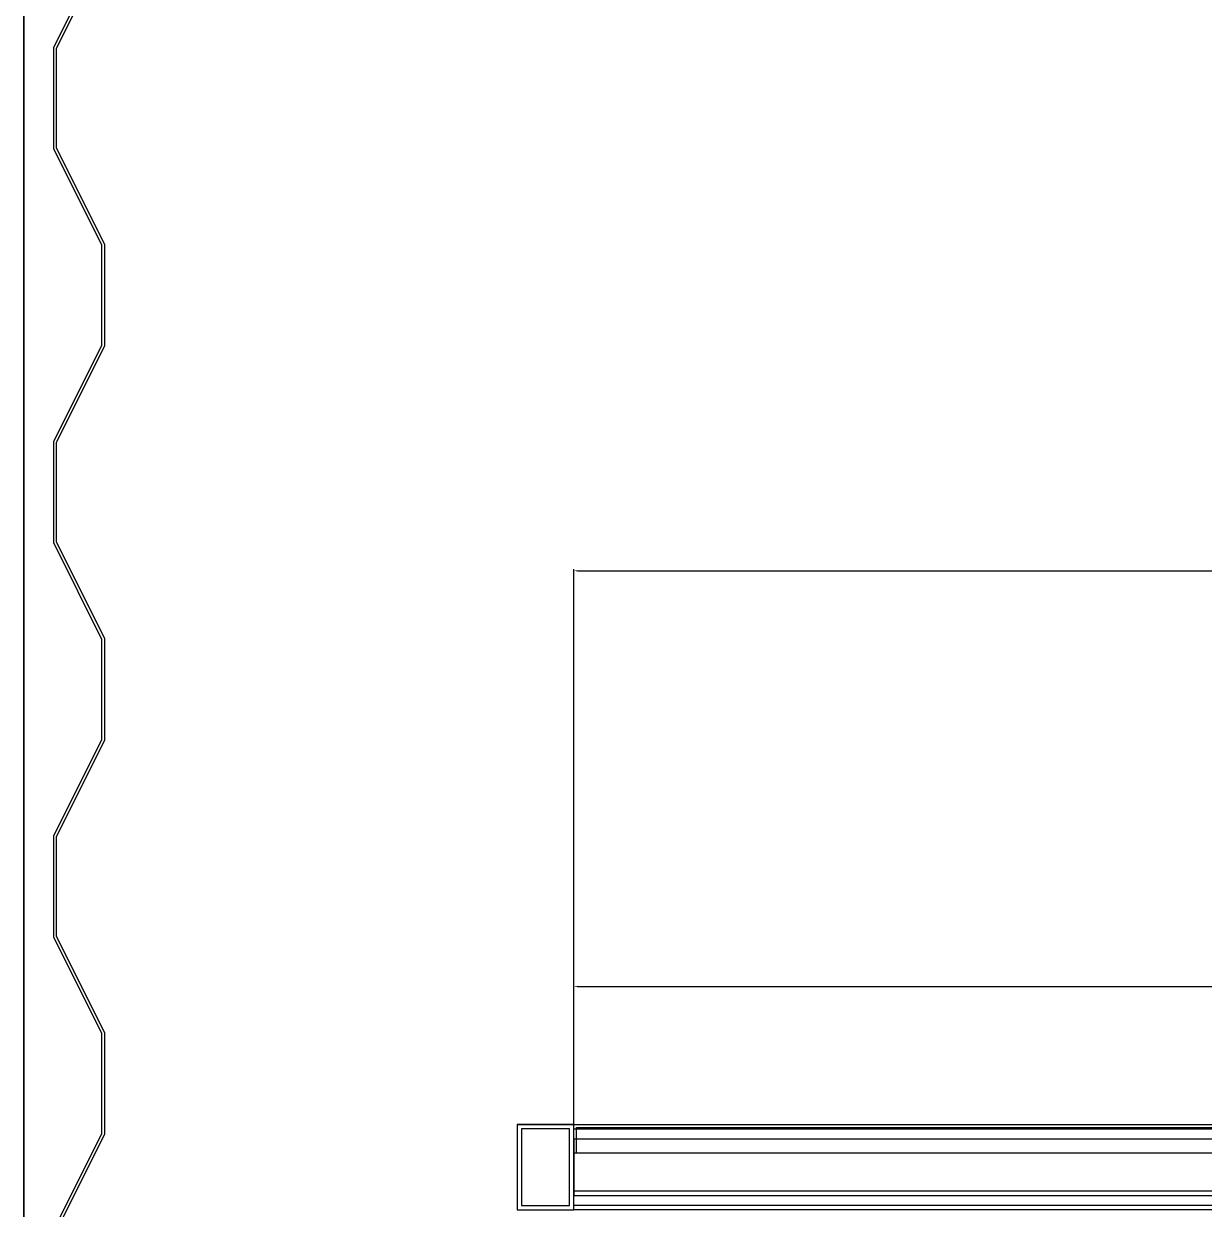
# Model space of a CAD drawing. Extents: x 758840 to 1108724, y -102573 to 143521.
# Drawn here: x 852477 to 853310, y 120691 to 121527 of the extents above; entities that cross this region are included whole.
import ezdxf

# ---------------------------------------------------------------- set-up
doc = ezdxf.new("R2010")
doc.units = 0
doc.header["$LTSCALE"] = 1000
doc.header["$MEASUREMENT"] = 0
doc.layers.add('GEN-DC 标注', color=8, linetype='Continuous', lineweight=0)
doc.layers.add('GEN-DC 细实线', color=8, linetype='Continuous', lineweight=5)
doc.layers.add('GEN-DC 虚线', color=8, linetype='Continuous')
doc.layers.add('室外柴油发电-2层', color=241, linetype='Continuous')
doc.styles.add('$0$ARCH-DC$0$STANDARD', font='gbenor.shx', dxfattribs={"bigfont": 'gbcbig.shx'})
doc.dimstyles.new('$0$ARCH-DC$0$ISO-25', dxfattribs={"dimtxt": 2.5, "dimasz": 2.5, "dimexe": 1.25, "dimexo": 0.625, "dimtad": 1, "dimtxsty": '$0$ARCH-DC$0$STANDARD', "dimcen": 2.5, "dimadec": 0, "dimazin": 0, "dimtfac": 1, "dimtmove": 0, "dimatfit": 3, "dimfxl": 1, "dimarcsym": 0})

# ---------------------------------------------------------------- blocks, each defined once
blk = doc.blocks.new('*D525')
at = {"layer": 'Defpoints', "color": 0, "transparency": 16777216}
for p in [(8430030.61, -3629408.37), (8428970.61, -3629505.9), (8430030.61, -3629518.9)]:
    blk.add_point(p, dxfattribs=at)
at = {"layer": 'GEN-DC 标注', "color": 0, "lineweight": -2, "transparency": 16777216}
for p, q in [((8428970.61, -3629505.28), (8428970.61, -3629407.12)), ((8428973.11, -3629408.37), (8430028.11, -3629408.37)), ((8430030.61, -3629518.28), (8430030.61, -3629407.12))]:
    blk.add_line(p, q, dxfattribs=at)
at = {"layer": 'GEN-DC 标注', "color": 0, "transparency": 16777216}
for points in [[(8428973.11, -3629407.95), (8428973.11, -3629408.79), (8428970.61, -3629408.37)], [(8430028.11, -3629407.95), (8430028.11, -3629408.79), (8430030.61, -3629408.37)]]:
    blk.add_solid(points, dxfattribs=at)
at = {"layer": 'GEN-DC 标注', "color": 0, "transparency": 16777216, "insert": (8429500.61, -3629406.5), "char_height": 2.5, "attachment_point": 5, "style": '$0$ARCH-DC$0$STANDARD'}
blk.add_mtext('1060', dxfattribs=at)
blk = doc.blocks.new('*D530')
at = {"layer": 'Defpoints', "color": 0, "transparency": 16777216}
for p in [(8432270.61, -3629115.3), (8428970.61, -3629565.9), (8432270.61, -3629565.9)]:
    blk.add_point(p, dxfattribs=at)
at = {"layer": 'GEN-DC 标注', "color": 0, "lineweight": -2, "transparency": 16777216}
for p, q in [((8428970.61, -3629565.28), (8428970.61, -3629114.05)), ((8428973.11, -3629115.3), (8432268.11, -3629115.3)), ((8432270.61, -3629565.28), (8432270.61, -3629114.05))]:
    blk.add_line(p, q, dxfattribs=at)
at = {"layer": 'GEN-DC 标注', "color": 0, "transparency": 16777216}
for points in [[(8428973.11, -3629114.88), (8428973.11, -3629115.72), (8428970.61, -3629115.3)], [(8432268.11, -3629114.88), (8432268.11, -3629115.72), (8432270.61, -3629115.3)]]:
    blk.add_solid(points, dxfattribs=at)
at = {"layer": 'GEN-DC 标注', "color": 0, "transparency": 16777216, "insert": (8430700.61, -3629113.43), "char_height": 2.5, "attachment_point": 5, "style": '$0$ARCH-DC$0$STANDARD'}
blk.add_mtext('3300', dxfattribs=at)
blk = doc.blocks.new('$0$ARCH-DC$0$128')
for p, q in [((645054.2, -154981.31), (645122.2, -155015.31)), ((645192.21, -155015.31), (645260.21, -154981.31)), ((645260.21, -154981.31), (645332.21, -154981.31)), ((645332.21, -154981.31), (645400.21, -155015.31)), ((645470.21, -155015.31), (645538.21, -154981.31)), ((645538.21, -154981.31), (645610.22, -154981.31)), ((645610.22, -154981.31), (645678.22, -155015.31)), ((645748.19, -155015.31), (645816.19, -154981.31)), ((645816.19, -154981.31), (645888.2, -154981.31)), ((645888.2, -154981.31), (645956.2, -155015.31)), ((645053.71, -154983.31), (645121.71, -155017.31)), ((645192.7, -155017.31), (645260.7, -154983.31)), ((645260.7, -154983.31), (645331.71, -154983.31)), ((645331.71, -154983.31), (645399.71, -155017.31)), ((645470.71, -155017.31), (645538.71, -154983.31)), ((645538.71, -154983.31), (645609.72, -154983.31)), ((645609.72, -154983.31), (645677.72, -155017.31)), ((645748.69, -155017.31), (645816.69, -154983.31)), ((645816.69, -154983.31), (645887.7, -154983.31)), ((645887.7, -154983.31), (645955.7, -155017.31)), ((645122.2, -155015.31), (645192.21, -155015.31)), ((645400.21, -155015.31), (645470.21, -155015.31)), ((645678.22, -155015.31), (645713.22, -155015.31)), ((645713.22, -155015.31), (645748.19, -155015.31)), ((645121.71, -155017.31), (645192.7, -155017.31)), ((645399.71, -155017.31), (645470.71, -155017.31)), ((645677.72, -155017.31), (645713.22, -155017.31)), ((645713.22, -155017.31), (645748.69, -155017.31))]:
    blk.add_line(p, q)
blk = doc.blocks.new('柴发假负载')
at = {"color": 2, "lineweight": 30}
for p, q in [((8428970.612, -3629515.904), (8428970.612, -3629555.904)), ((8428970.612, -3629515.904), (8432270.612, -3629515.904)), ((8432270.612, -3629552.904), (8428970.612, -3629552.904)), ((8428970.612, -3629555.904), (8432270.612, -3629555.904))]:
    blk.add_line(p, q, dxfattribs=at)
blk.add_lwpolyline([(8428930.612, -3629505.904), (8428970.612, -3629505.904)])
blk.add_lwpolyline([(8432270.612, -3629565.904), (8428970.612, -3629565.904), (8428970.612, -3629505.904), (8432270.612, -3629505.904)], close=True)
at = {"color": 3}
for points in [[(8428970.612, -3629505.904), (8430030.612, -3629505.904), (8430030.612, -3629525.904), (8428970.612, -3629525.904)], [(8428972.612, -3629507.904), (8430028.612, -3629507.904), (8430028.612, -3629525.904), (8428972.612, -3629525.904)]]:
    blk.add_lwpolyline(points, close=True, dxfattribs=at)
at = {"layer": 'GEN-DC 细实线'}
blk.add_lwpolyline([(8428582.482, -3627474.904), (8441582.482, -3627474.904), (8441582.482, -3630474.904), (8428582.482, -3630474.904)], close=True, dxfattribs=at)
at = {"layer": 'GEN-DC 虚线'}
for p, q in [((8428970.612, -3629508.904), (8432270.612, -3629508.904)), ((8432270.612, -3629562.904), (8428970.612, -3629562.904))]:
    blk.add_line(p, q, dxfattribs=at)
for points in [[(8428970.612, -3629505.904), (8428930.612, -3629505.904), (8428930.612, -3629565.904), (8428970.612, -3629565.904)], [(8432270.612, -3629565.904), (8428970.612, -3629565.904), (8428970.612, -3629505.904), (8432270.612, -3629505.904)], [(8428967.612, -3629508.904), (8428933.612, -3629508.904), (8428933.612, -3629562.904), (8428967.612, -3629562.904)]]:
    blk.add_lwpolyline(points, close=True, dxfattribs=at)
at = {"color": 0, "rotation": 270}
blk.add_blockref('$0$ARCH-DC$0$128', (8583620.79, -2983624.696), dxfattribs=at)
at = {"layer": 'GEN-DC 标注'}
dim = blk.add_linear_dim(base=(8432270.612, -3629115.301), p1=(8428970.612, -3629565.904), p2=(8432270.612, -3629565.904), dimstyle='$0$ARCH-DC$0$ISO-25', dxfattribs=at)
dim.commit()
dim.dimension.update_dxf_attribs({"geometry": '*D530', "text_midpoint": (8430700.612, -3629115.301), "dimtype": 128})
dim = blk.add_linear_dim(base=(8430030.612, -3629408.372), p1=(8428970.612, -3629505.904), p2=(8430030.612, -3629518.904), angle=180, dimstyle='$0$ARCH-DC$0$ISO-25', dxfattribs=at)
dim.commit()
dim.dimension.update_dxf_attribs({"geometry": '*D525', "text_midpoint": (8429500.612, -3629406.497)})

msp = doc.modelspace()

# ---------------------------------------------------------------- linework, layer by layer
at = {"layer": '室外柴油发电-2层', "linetype": 'ByBlock', "lineweight": -3}
for points in [[(848477.49, 119781.99), (852477.49, 119781.99), (852477.49, 122781.99), (848477.49, 122781.99)], [(852477.49, 119781.99), (865477.49, 119781.99), (865477.49, 122781.99), (852477.49, 122781.99)]]:
    msp.add_lwpolyline(points, close=True, dxfattribs=at)

# ---------------------------------------------------------------- block references
at = {"layer": '室外柴油发电-2层'}
msp.add_blockref('柴发假负载', (-7576105, 3750256.89), dxfattribs=at)

doc.saveas('drawing.dxf')
